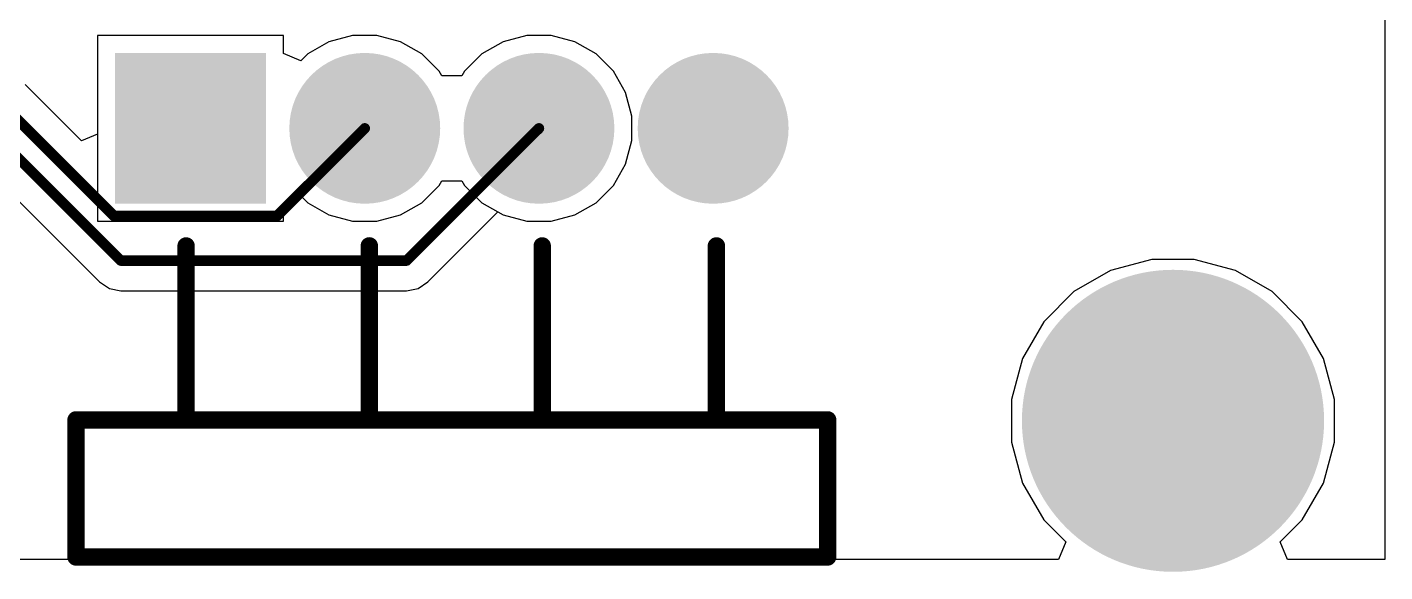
# Model space of a CAD drawing. Header units: millimetres. Extents: x -1.7 to 76.1, y -1.1 to 50.5.
# Drawn here: x 46.51 to 56.41, y -1.1 to 2.87 of the extents above; entities that cross this region are included whole.
import ezdxf

# ---------------------------------------------------------------- set-up
doc = ezdxf.new("R2010")
doc.units = ezdxf.units.MM
for name, color, linetype in [('BottomLayer', 5, 'Continuous'), ('BottomSolder', 6, 'Continuous'), ('MultiLayer', 9, 'Continuous'), ('PadHoleLayer', 156, 'Continuous'), ('TopLayer', 1, 'Continuous'), ('TopOverlay', 2, 'Continuous'), ('TopSolder', 216, 'Continuous')]:
    doc.layers.add(name, color=color, linetype=linetype)

# ---------------------------------------------------------------- blocks, each defined once
blk = doc.blocks.new('HDR1X4__R_A_M_____1_27___P_____116')
at = {"layer": 'BottomLayer'}
blk.add_hatch(color=5, dxfattribs=at).paths.add_polyline_path([(-2.405, 0.5), (-1.405, 0.5), (-1.405, -0.5), (-2.405, -0.5)])
h = blk.add_hatch(color=5, dxfattribs=at)
edge = h.paths.add_edge_path()
edge.add_arc((-0.635, 0), 0.5, 0, 360)
h = blk.add_hatch(color=5, dxfattribs=at)
edge = h.paths.add_edge_path()
edge.add_arc((0.635, 0), 0.5, 0, 360)
h = blk.add_hatch(color=5, dxfattribs=at)
edge = h.paths.add_edge_path()
edge.add_arc((1.905, 0), 0.5, 0, 360)
at = {"layer": 'BottomSolder'}
blk.add_hatch(color=6, dxfattribs=at).paths.add_polyline_path([(-2.455, 0.55), (-1.355, 0.55), (-1.355, -0.55), (-2.455, -0.55)])
h = blk.add_hatch(color=6, dxfattribs=at)
edge = h.paths.add_edge_path()
edge.add_arc((-0.635, 0), 0.55, 0, 360)
h = blk.add_hatch(color=6, dxfattribs=at)
edge = h.paths.add_edge_path()
edge.add_arc((0.635, 0), 0.55, 0, 360)
h = blk.add_hatch(color=6, dxfattribs=at)
edge = h.paths.add_edge_path()
edge.add_arc((1.905, 0), 0.55, 0, 360)
at = {"layer": 'MultiLayer'}
blk.add_hatch(color=9, dxfattribs=at).paths.add_polyline_path([(-2.405, 0.5), (-1.405, 0.5), (-1.405, -0.5), (-2.405, -0.5)])
h = blk.add_hatch(color=9, dxfattribs=at)
edge = h.paths.add_edge_path()
edge.add_arc((-0.635, 0), 0.5, 0, 360)
h = blk.add_hatch(color=9, dxfattribs=at)
edge = h.paths.add_edge_path()
edge.add_arc((0.635, 0), 0.5, 0, 360)
h = blk.add_hatch(color=9, dxfattribs=at)
edge = h.paths.add_edge_path()
edge.add_arc((1.905, 0), 0.5, 0, 360)
at = {"layer": 'PadHoleLayer'}
h = blk.add_hatch(color=156, dxfattribs=at)
edge = h.paths.add_edge_path()
edge.add_arc((-1.905, 0), 0.325, 0, 360)
h = blk.add_hatch(color=156, dxfattribs=at)
edge = h.paths.add_edge_path()
edge.add_arc((-0.635, 0), 0.325, 0, 360)
h = blk.add_hatch(color=156, dxfattribs=at)
edge = h.paths.add_edge_path()
edge.add_arc((0.635, 0), 0.325, 0, 360)
h = blk.add_hatch(color=156, dxfattribs=at)
edge = h.paths.add_edge_path()
edge.add_arc((1.905, 0), 0.325, 0, 360)
at = {"layer": 'TopLayer'}
blk.add_hatch(color=1, dxfattribs=at).paths.add_polyline_path([(-2.405, 0.5), (-1.405, 0.5), (-1.405, -0.5), (-2.405, -0.5)])
h = blk.add_hatch(color=1, dxfattribs=at)
edge = h.paths.add_edge_path()
edge.add_arc((-0.635, 0), 0.5, 0, 360)
h = blk.add_hatch(color=1, dxfattribs=at)
edge = h.paths.add_edge_path()
edge.add_arc((0.635, 0), 0.5, 0, 360)
h = blk.add_hatch(color=1, dxfattribs=at)
edge = h.paths.add_edge_path()
edge.add_arc((1.905, 0), 0.5, 0, 360)
at = {"layer": 'TopSolder'}
blk.add_hatch(color=216, dxfattribs=at).paths.add_polyline_path([(-2.455, 0.55), (-1.355, 0.55), (-1.355, -0.55), (-2.455, -0.55)])
h = blk.add_hatch(color=216, dxfattribs=at)
edge = h.paths.add_edge_path()
edge.add_arc((-0.635, 0), 0.55, 0, 360)
h = blk.add_hatch(color=216, dxfattribs=at)
edge = h.paths.add_edge_path()
edge.add_arc((0.635, 0), 0.55, 0, 360)
h = blk.add_hatch(color=216, dxfattribs=at)
edge = h.paths.add_edge_path()
edge.add_arc((1.905, 0), 0.55, 0, 360)
at = {"layer": 'TopOverlay', "const_width": 0.127}
for points in [[(-1.9376, -2.127), (-1.9376, -0.8581)], [(-0.6017, -2.127), (-0.6017, -0.8574)], [(0.6589, -2.127), (0.6589, -0.8578)], [(1.9289, -2.127), (1.9289, -0.8578)], [(-2.74, -2.127), (2.74, -2.127)], [(-2.74, -3.127), (-2.74, -2.127)], [(2.74, -3.127), (2.74, -2.127)], [(-2.74, -3.127), (2.74, -3.127)]]:
    blk.add_lwpolyline(points, dxfattribs=at)
at = {"layer": 'TopOverlay', "const_width": 0.0635}
for points in [[(-1.9693, -0.8581, 1), (-1.9058, -0.8581, 1)], [(-0.6335, -0.8574, 1), (-0.57, -0.8574, 1)], [(0.6271, -0.8578, 1), (0.6906, -0.8578, 1)], [(1.8971, -0.8578, 1), (1.9606, -0.8578, 1)], [(-2.7717, -2.127, 1), (-2.7082, -2.127, 1)], [(-2.7717, -2.127, 1), (-2.7082, -2.127, 1)], [(-1.9693, -2.127, 1), (-1.9058, -2.127, 1)], [(-0.6335, -2.127, 1), (-0.57, -2.127, 1)], [(0.6271, -2.127, 1), (0.6906, -2.127, 1)], [(1.8971, -2.127, 1), (1.9606, -2.127, 1)], [(2.7082, -2.127, 1), (2.7717, -2.127, 1)], [(2.7082, -2.127, 1), (2.7717, -2.127, 1)], [(-2.7717, -3.127, 1), (-2.7082, -3.127, 1)], [(-2.7717, -3.127, 1), (-2.7082, -3.127, 1)], [(2.7082, -3.127, 1), (2.7717, -3.127, 1)], [(2.7082, -3.127, 1), (2.7717, -3.127, 1)]]:
    blk.add_lwpolyline(points, format="xyb", close=True, dxfattribs=at)

msp = doc.modelspace()

# ---------------------------------------------------------------- hatches: boundary and pattern name
at = {"layer": 'BottomLayer'}
h = msp.add_hatch(color=5, dxfattribs=at)
edge = h.paths.add_edge_path()
edge.add_arc((54.864, 0), 1, 0, 360)
at = {"layer": 'BottomSolder'}
h = msp.add_hatch(color=6, dxfattribs=at)
edge = h.paths.add_edge_path()
edge.add_arc((54.864, 0), 1.1016, 0, 360)
at = {"layer": 'MultiLayer'}
h = msp.add_hatch(color=9, dxfattribs=at)
edge = h.paths.add_edge_path()
edge.add_arc((54.864, 0), 1, 0, 360)
at = {"layer": 'PadHoleLayer'}
h = msp.add_hatch(color=156, dxfattribs=at)
edge = h.paths.add_edge_path()
edge.add_arc((54.864, 0), 1, 0, 360)
at = {"layer": 'TopLayer'}
h = msp.add_hatch(color=1, dxfattribs=at)
edge = h.paths.add_edge_path()
edge.add_arc((54.864, 0), 1, 0, 360)
at = {"layer": 'TopSolder'}
h = msp.add_hatch(color=216, dxfattribs=at)
edge = h.paths.add_edge_path()
edge.add_arc((54.864, 0), 1.1016, 0, 360)

# ---------------------------------------------------------------- linework, layer by layer
at = {"layer": 'BottomLayer'}
for p, q in [((56.4084, 8.4801), (56.4084, -1.011)), ((48.379, 2.8114), (47.0234, 2.8114)), ((47.0234, 2.8114), (47.0234, 1.4558)), ((48.379, 2.6796), (48.379, 2.8114)), ((48.882, 2.8114), (48.7096, 2.7652)), ((49.0604, 2.8114), (48.882, 2.8114)), ((49.2328, 2.7652), (49.0604, 2.8114)), ((50.152, 2.8114), (49.9796, 2.7652)), ((50.3304, 2.8114), (50.152, 2.8114)), ((50.5028, 2.7652), (50.3304, 2.8114)), ((48.506, 2.627), (48.379, 2.6796)), ((48.555, 2.676), (48.506, 2.627)), ((48.7096, 2.7652), (48.555, 2.676)), ((49.3874, 2.676), (49.2328, 2.7652)), ((49.5136, 2.5498), (49.3874, 2.676)), ((49.825, 2.676), (49.6988, 2.5498)), ((49.9796, 2.7652), (49.825, 2.676)), ((50.6574, 2.676), (50.5028, 2.7652)), ((50.7836, 2.5498), (50.6574, 2.676)), ((49.5329, 2.5163), (49.5136, 2.5498)), ((49.6795, 2.5163), (49.5329, 2.5163)), ((49.6988, 2.5498), (49.6795, 2.5163)), ((50.8728, 2.3952), (50.7836, 2.5498)), ((50.919, 2.2228), (50.8728, 2.3952)), ((50.919, 2.0444), (50.919, 2.2228)), ((50.8728, 1.872), (50.919, 2.0444)), ((50.7836, 1.7174), (50.8728, 1.872)), ((49.3874, 1.5912), (49.5136, 1.7174)), ((49.5136, 1.7174), (49.5329, 1.7509)), ((49.5329, 1.7509), (49.6795, 1.7509)), ((49.6795, 1.7509), (49.6988, 1.7174)), ((49.6988, 1.7174), (49.825, 1.5912)), ((50.6574, 1.5912), (50.7836, 1.7174)), ((48.379, 1.5876), (48.506, 1.6402)), ((48.379, 1.4558), (48.379, 1.5876)), ((48.506, 1.6402), (48.555, 1.5912)), ((48.555, 1.5912), (48.7096, 1.502)), ((49.2328, 1.502), (49.3874, 1.5912)), ((49.825, 1.5912), (49.9796, 1.502)), ((50.5028, 1.502), (50.6574, 1.5912)), ((48.7096, 1.502), (48.882, 1.4558)), ((49.0604, 1.4558), (49.2328, 1.502)), ((49.9796, 1.502), (50.152, 1.4558)), ((50.3304, 1.4558), (50.5028, 1.502)), ((47.0234, 1.4558), (48.379, 1.4558)), ((48.882, 1.4558), (49.0604, 1.4558)), ((50.152, 1.4558), (50.3304, 1.4558)), ((54.4094, 1.0975), (54.1408, 0.9425)), ((54.7089, 1.1778), (54.4094, 1.0975)), ((55.0191, 1.1778), (54.7089, 1.1778)), ((55.3186, 1.0975), (55.0191, 1.1778)), ((55.5872, 0.9425), (55.3186, 1.0975)), ((54.1408, 0.9425), (53.9215, 0.7232)), ((55.8065, 0.7232), (55.5872, 0.9425)), ((53.9215, 0.7232), (53.7665, 0.4546)), ((55.9615, 0.4546), (55.8065, 0.7232)), ((53.7665, 0.4546), (53.6862, 0.1551)), ((56.0418, 0.1551), (55.9615, 0.4546)), ((53.6862, 0.1551), (53.6862, -0.1551)), ((56.0418, -0.1551), (56.0418, 0.1551)), ((53.6862, -0.1551), (53.7665, -0.4546)), ((55.9615, -0.4546), (56.0418, -0.1551)), ((53.7665, -0.4546), (53.9215, -0.7232)), ((55.8065, -0.7232), (55.9615, -0.4546)), ((53.9215, -0.7232), (54.0824, -0.884)), ((55.6456, -0.884), (55.8065, -0.7232)), ((54.0824, -0.884), (54.0298, -1.011)), ((55.6982, -1.011), (55.6456, -0.884)), ((54.0298, -1.011), (28.5953, -1.011)), ((56.4084, -1.011), (55.6982, -1.011))]:
    msp.add_line(p, q, dxfattribs=at)
at = {"layer": 'TopLayer'}
for p, q in [((56.4084, 20.4194), (56.4084, -1.011)), ((48.379, 2.8114), (47.0234, 2.8114)), ((47.0234, 2.8114), (47.0234, 2.0911)), ((48.379, 2.6796), (48.379, 2.8114)), ((48.882, 2.8114), (48.7096, 2.7652)), ((49.0604, 2.8114), (48.882, 2.8114)), ((49.2328, 2.7652), (49.0604, 2.8114)), ((50.152, 2.8114), (49.9796, 2.7652)), ((50.3304, 2.8114), (50.152, 2.8114)), ((50.5028, 2.7652), (50.3304, 2.8114)), ((48.506, 2.627), (48.379, 2.6796)), ((48.555, 2.676), (48.506, 2.627)), ((48.7096, 2.7652), (48.555, 2.676)), ((49.3874, 2.676), (49.2328, 2.7652)), ((49.5136, 2.5498), (49.3874, 2.676)), ((49.825, 2.676), (49.6988, 2.5498)), ((49.9796, 2.7652), (49.825, 2.676)), ((50.6574, 2.676), (50.5028, 2.7652)), ((50.7836, 2.5498), (50.6574, 2.676)), ((49.5329, 2.5163), (49.5136, 2.5498)), ((49.6795, 2.5163), (49.5329, 2.5163)), ((49.6988, 2.5498), (49.6795, 2.5163)), ((50.8728, 2.3952), (50.7836, 2.5498)), ((46.9061, 2.0425), (46.4956, 2.4529)), ((50.919, 2.2228), (50.8728, 2.3952)), ((50.919, 2.0444), (50.919, 2.2228)), ((45.9663, 2.084), (47.0375, 1.0127)), ((47.0234, 2.0911), (46.9061, 2.0425)), ((50.8728, 1.872), (50.919, 2.0444)), ((50.7836, 1.7174), (50.8728, 1.872)), ((50.6574, 1.5912), (50.7836, 1.7174)), ((50.5028, 1.502), (50.6574, 1.5912)), ((49.4317, 1.0127), (49.9424, 1.5235)), ((49.9424, 1.5235), (49.9796, 1.502)), ((49.9796, 1.502), (50.152, 1.4558)), ((50.3304, 1.4558), (50.5028, 1.502)), ((50.152, 1.4558), (50.3304, 1.4558)), ((54.4094, 1.0975), (54.1408, 0.9425)), ((54.7089, 1.1778), (54.4094, 1.0975)), ((55.0191, 1.1778), (54.7089, 1.1778)), ((55.3186, 1.0975), (55.0191, 1.1778)), ((55.5872, 0.9425), (55.3186, 1.0975)), ((47.0375, 1.0127), (47.109, 0.965)), ((49.3602, 0.965), (49.4317, 1.0127)), ((47.109, 0.965), (47.1932, 0.9483)), ((47.1932, 0.9483), (49.276, 0.9483)), ((49.276, 0.9483), (49.3602, 0.965)), ((54.1408, 0.9425), (53.9215, 0.7232)), ((55.8065, 0.7232), (55.5872, 0.9425)), ((53.9215, 0.7232), (53.7665, 0.4546)), ((55.9615, 0.4546), (55.8065, 0.7232)), ((53.7665, 0.4546), (53.6862, 0.1551)), ((56.0418, 0.1551), (55.9615, 0.4546)), ((53.6862, 0.1551), (53.6862, -0.1551)), ((56.0418, -0.1551), (56.0418, 0.1551)), ((53.6862, -0.1551), (53.7665, -0.4546)), ((55.9615, -0.4546), (56.0418, -0.1551)), ((53.7665, -0.4546), (53.9215, -0.7232)), ((55.8065, -0.7232), (55.9615, -0.4546)), ((53.9215, -0.7232), (54.0824, -0.884)), ((55.6456, -0.884), (55.8065, -0.7232)), ((54.0824, -0.884), (54.0298, -1.011)), ((55.6982, -1.011), (55.6456, -0.884)), ((54.0298, -1.011), (33.6585, -1.011)), ((56.4084, -1.011), (55.6982, -1.011))]:
    msp.add_line(p, q, dxfattribs=at)
at = {"layer": 'TopLayer', "const_width": 0.0762}
for points in [[(46.2755, 2.3617), (47.1433, 1.4939)], [(46.0977, 2.2639), (47.1932, 1.1684)], [(48.3315, 1.4939), (48.9712, 2.1336)], [(49.276, 1.1684), (50.2412, 2.1336)], [(47.1433, 1.4939), (48.3315, 1.4939)], [(47.1932, 1.1684), (49.276, 1.1684)]]:
    msp.add_lwpolyline(points, dxfattribs=at)
at = {"layer": 'TopLayer', "const_width": 0.0381}
for points in [[(48.9522, 2.1336, 1), (48.9903, 2.1336, 1)], [(50.2222, 2.1336, 1), (50.2603, 2.1336, 1)], [(47.1243, 1.4939, 1), (47.1624, 1.4939, 1)], [(47.1243, 1.4939, 1), (47.1624, 1.4939, 1)], [(48.3125, 1.4939, 1), (48.3506, 1.4939, 1)], [(48.3125, 1.4939, 1), (48.3506, 1.4939, 1)], [(47.1742, 1.1684, 1), (47.2123, 1.1684, 1)], [(47.1742, 1.1684, 1), (47.2123, 1.1684, 1)], [(49.257, 1.1684, 1), (49.2951, 1.1684, 1)], [(49.257, 1.1684, 1), (49.2951, 1.1684, 1)]]:
    msp.add_lwpolyline(points, format="xyb", close=True, dxfattribs=at)

# ---------------------------------------------------------------- block references
msp.add_blockref('HDR1X4__R_A_M_____1_27___P_____116', (49.6062, 2.1336))

doc.saveas('drawing.dxf')
